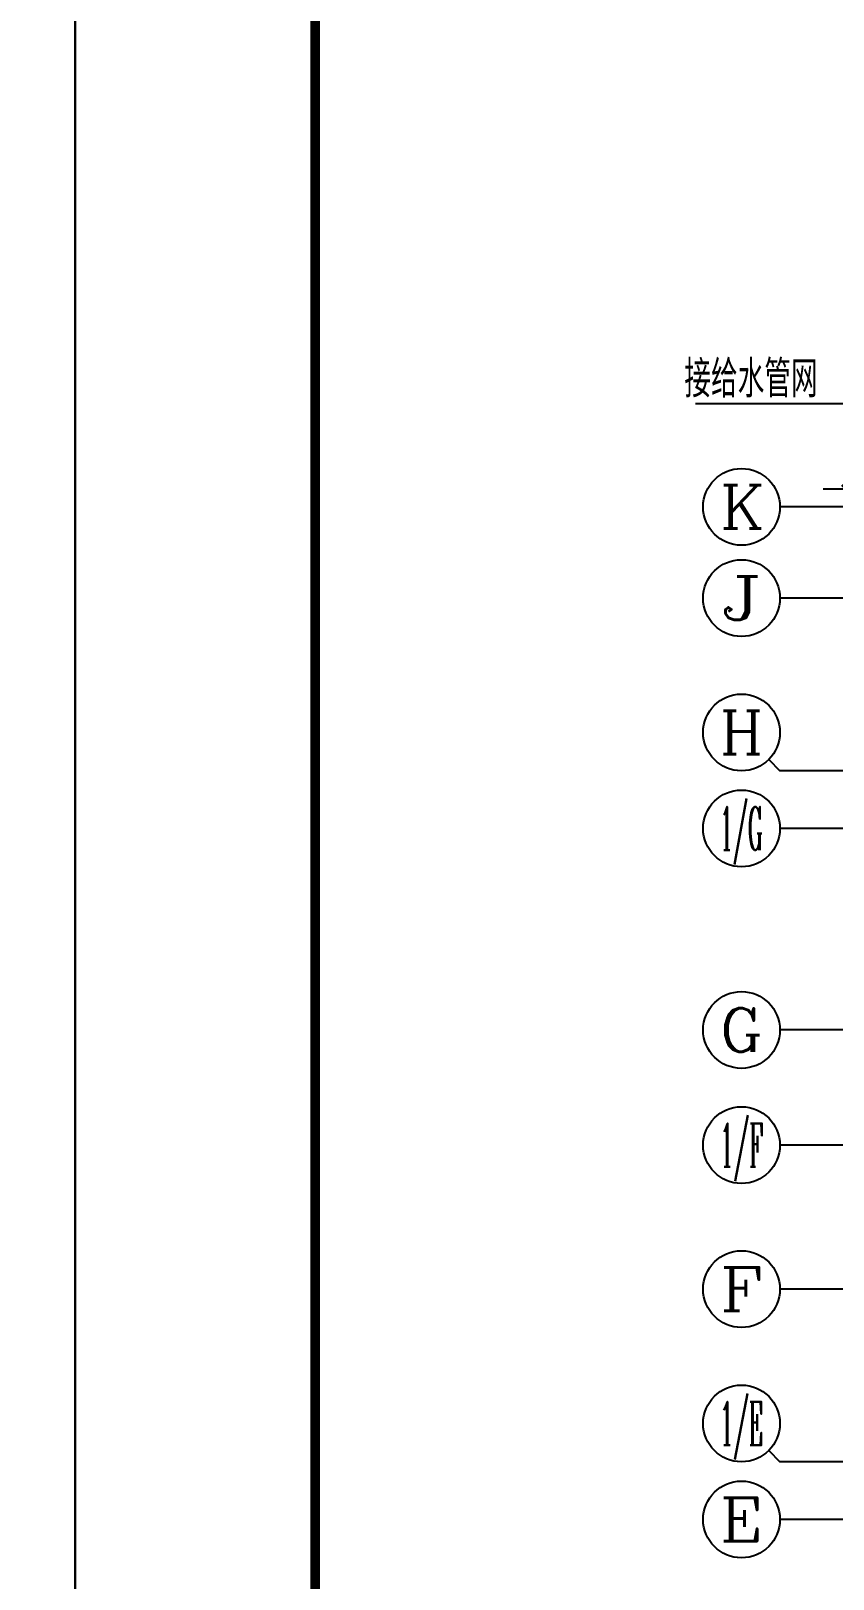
# Model space of a CAD drawing. Extents: x 8254 to 366479, y -216343 to -120021.
# Drawn here: x 96161 to 104518, y -155876 to -139747 of the extents above; entities that cross this region are included whole.
import ezdxf
from ezdxf.enums import TextEntityAlignment as Align

# ---------------------------------------------------------------- set-up
doc = ezdxf.new("R2010")
doc.units = 0
doc.header["$LTSCALE"] = 500
doc.header["$MEASUREMENT"] = 0
doc.layers.get('0').update_dxf_attribs({"linetype": 'CONTINUOUS'})
doc.layers.get('Defpoints').update_dxf_attribs({"linetype": 'CONTINUOUS'})
for name, color, linetype in [('AXIS', 3, 'CONTINUOUS'), ('AXIS_TEXT', 7, 'CONTINUOUS'), ('PUB_DIM', 3, 'CONTINUOUS'), ('PUB_TITLE', 4, 'CONTINUOUS'), ('TWT_TEXT', 7, 'CONTINUOUS')]:
    doc.layers.add(name, color=color, linetype=linetype)
doc.styles.add('_TCH_AXIS', font='COMPLEX', dxfattribs={"bigfont": 'GBCBIG'})
doc.styles.add('_TCH_DIM_T3', font='SIMPLEX', dxfattribs={"width": 0.705882, "bigfont": 'GBCBIG'})
doc.styles.add('COMPLEX', font='COMPLEX')
doc.styles.get("Standard").update_dxf_attribs({"font": 'GBENOR', "bigfont": 'GBCBIG'})
doc.dimstyles.new('_TCH_ARCH&&100', dxfattribs={"dimtxt": 297.5, "dimasz": 100, "dimexe": 250, "dimexo": 300, "dimgap": 126.25, "dimtad": 1, "dimlfac": 0.001, "dimzin": 0, "dimdsep": 46, "dimtxsty": '_TCH_DIM_T3', "dimblk": 'ARCHTICK', "dimcen": 0.09, "dimclrt": 7, "dimazin": 2, "dimtfac": 1, "dimtix": 1, "dimtmove": 2, "dimatfit": 3, "dimfxl": 0, "dimtolj": 1, "dimtzin": 0, "dimarcsym": 0})

# ---------------------------------------------------------------- blocks, each defined once
blk = doc.blocks.new('_ArchTick')
at = {"color": 0, "linetype": 'ByBlock', "const_width": 0.4}
blk.add_lwpolyline([(-0.5, -0.5), (0.5, 0.5)], dxfattribs=at)
blk = doc.blocks.new('*D210')
at = {"layer": 'Defpoints', "color": 0}
for p in [(104665, -144521), (106922, -144521), (106922, -168991)]:
    blk.add_point(p, dxfattribs=at)
at = {"layer": 'PUB_DIM', "color": 0, "lineweight": -2}
for p, q in [((106622, -144521), (104415, -144521)), ((104665, -168991), (104665, -144521)), ((106622, -168991), (104415, -168991))]:
    blk.add_line(p, q, dxfattribs=at)
at = {"layer": 'PUB_DIM', "color": 0, "lineweight": -2, "xscale": 100, "yscale": 100, "zscale": 100}
for p, rotation in [((104665, -144521), 90), ((104665, -168991), 270)]:
    blk.add_blockref('_ArchTick', p, dxfattribs=dict(at, rotation=rotation))
at = {"layer": 'PUB_DIM', "color": 7, "insert": (104390, -156756), "char_height": 297.5, "attachment_point": 5, "rotation": 90, "style": '_TCH_DIM_T3'}
blk.add_mtext('\\A1;24370', dxfattribs=at)
blk = doc.blocks.new('_AXISO')
blk.add_circle((0, 0), 0.5)
at = {"layer": 'AXIS_TEXT', "style": 'COMPLEX', "width": 1.041667}
blk.add_attdef('A', text='', height=0.56, dxfattribs=at).set_placement((-0.25, -0.28), (0.25, -0.28), align=Align.FIT)

msp = doc.modelspace()

# ---------------------------------------------------------------- linework, layer by layer
msp.add_line((104980.154, -143629.895, 0), (103085.23, -143629.895, 0))
at = {"layer": 'AXIS'}
for p, q in [((107964.227, -144705.504), (103964.227, -144705.504)), ((107964.227, -145655.504), (103964.227, -145655.504)), ((103847.07, -147338.347), (103964.227, -147455.504)), ((107964.227, -147455.504), (103964.227, -147455.504)), ((107964.227, -148055.504), (103964.227, -148055.504)), ((107964.227, -150155.504), (103964.227, -150155.504)), ((107964.227, -151355.504), (103964.227, -151355.504)), ((107964.227, -152855.504), (103964.227, -152855.504)), ((103847.07, -154538.347), (103964.227, -154655.504)), ((107964.227, -154655.504), (103964.227, -154655.504)), ((107964.227, -155255.504), (103964.227, -155255.504))]:
    msp.add_line(p, q, dxfattribs=at)
at = {"layer": 'PUB_TITLE'}
for points in [[(37221.08, -178891.405), (96621.08, -178891.405), (96621.08, -136891.405), (37221.08, -136891.405)], [(37221.08, -178891.405), (96621.08, -178891.405), (96621.08, -136891.405), (37221.08, -136891.405)], [(96621.08, -178891.405), (170921.08, -178891.405), (170921.08, -136891.405), (96621.08, -136891.405)]]:
    msp.add_lwpolyline(points, close=True, dxfattribs=at)
at = {"layer": 'PUB_TITLE', "const_width": 100}
msp.add_lwpolyline([(99121.08, -177891.405), (169921.08, -177891.405), (169921.08, -137891.405), (99121.08, -137891.405)], close=True, dxfattribs=at)

# ---------------------------------------------------------------- block references
at = {"layer": 'AXIS'}
ref = msp.add_blockref('_AXISO', (103564.227, -144705.504), dxfattribs=dict(at, xscale=800, yscale=800, zscale=800))
ref.add_attrib('A', 'K', dxfattribs={"layer": 'AXIS_TEXT', "height": 452.548, "style": '_TCH_AXIS', "width": 1.105263}).set_placement((103337.953, -144931.778), (103790.501, -144931.778), align=Align.FIT)
ref = msp.add_blockref('_AXISO', (103564.227, -145655.504), dxfattribs=dict(at, xscale=800, yscale=800, zscale=800))
ref.add_attrib('A', 'J', dxfattribs={"layer": 'AXIS_TEXT', "height": 452.548, "style": '_TCH_AXIS', "width": 1.909091}).set_placement((103337.953, -145881.778), (103790.501, -145881.778), align=Align.FIT)
ref = msp.add_blockref('_AXISO', (103564.227, -147055.504), dxfattribs=dict(at, xscale=800, yscale=800, zscale=800))
ref.add_attrib('A', 'H', dxfattribs={"layer": 'AXIS_TEXT', "height": 452.548, "style": '_TCH_AXIS', "width": 1.05}).set_placement((103337.953, -147281.778), (103790.501, -147281.778), align=Align.FIT)
ref = msp.add_blockref('_AXISO', (103564.227, -148055.504), dxfattribs=dict(at, xscale=800, yscale=800, zscale=800))
ref.add_attrib('A', '1/G', dxfattribs={"layer": 'AXIS_TEXT', "height": 452.5483, "style": '_TCH_AXIS', "width": 0.381818}).set_placement((103337.953, -148281.778), (103790.501, -148281.778), align=Align.FIT)
ref = msp.add_blockref('_AXISO', (103564.227, -150155.504), dxfattribs=dict(at, xscale=800, yscale=800, zscale=800))
ref.add_attrib('A', 'G', dxfattribs={"layer": 'AXIS_TEXT', "height": 452.548, "style": '_TCH_AXIS', "width": 1.166667}).set_placement((103337.953, -150381.778), (103790.501, -150381.778), align=Align.FIT)
ref = msp.add_blockref('_AXISO', (103564.227, -151355.504), dxfattribs=dict(at, xscale=800, yscale=800, zscale=800))
ref.add_attrib('A', '1/F', dxfattribs={"layer": 'AXIS_TEXT', "height": 452.5483, "style": '_TCH_AXIS', "width": 0.396226}).set_placement((103337.953, -151581.778), (103790.501, -151581.778), align=Align.FIT)
ref = msp.add_blockref('_AXISO', (103564.227, -152855.504), dxfattribs=dict(at, xscale=800, yscale=800, zscale=800))
ref.add_attrib('A', 'F', dxfattribs={"layer": 'AXIS_TEXT', "height": 452.548, "style": '_TCH_AXIS', "width": 1.3125}).set_placement((103337.953, -153081.778), (103790.501, -153081.778), align=Align.FIT)
ref = msp.add_blockref('_AXISO', (103564.227, -154255.504), dxfattribs=dict(at, xscale=800, yscale=800, zscale=800))
ref.add_attrib('A', '1/E', dxfattribs={"layer": 'AXIS_TEXT', "height": 452.5483, "style": '_TCH_AXIS', "width": 0.396226}).set_placement((103337.953, -154481.778), (103790.501, -154481.778), align=Align.FIT)
ref = msp.add_blockref('_AXISO', (103564.227, -155255.504), dxfattribs=dict(at, xscale=800, yscale=800, zscale=800))
ref.add_attrib('A', 'E', dxfattribs={"layer": 'AXIS_TEXT', "height": 452.548, "style": '_TCH_AXIS', "width": 1.3125}).set_placement((103337.953, -155481.778), (103790.501, -155481.778), align=Align.FIT)

# ---------------------------------------------------------------- texts
at = {"layer": 'TWT_TEXT'}
msp.add_text('接给水管网', height=385.8156, dxfattribs=at).set_placement((102968.482, -143565.132, 0))

# ---------------------------------------------------------------- dimensions: what is measured, and where the dimension line sits
at = {"layer": 'PUB_DIM'}
dim = msp.add_aligned_dim(p1=(106921.83, -168990.504), p2=(106921.83, -144520.504), distance=2257.123, text='24370', dimstyle='_TCH_ARCH&&100', override={"dimpost": 'M'}, dxfattribs=at)
dim.commit()
dim.dimension.update_dxf_attribs({"geometry": '*D210', "text_midpoint": (104389.707, -156755.504)})

doc.saveas('drawing.dxf')
